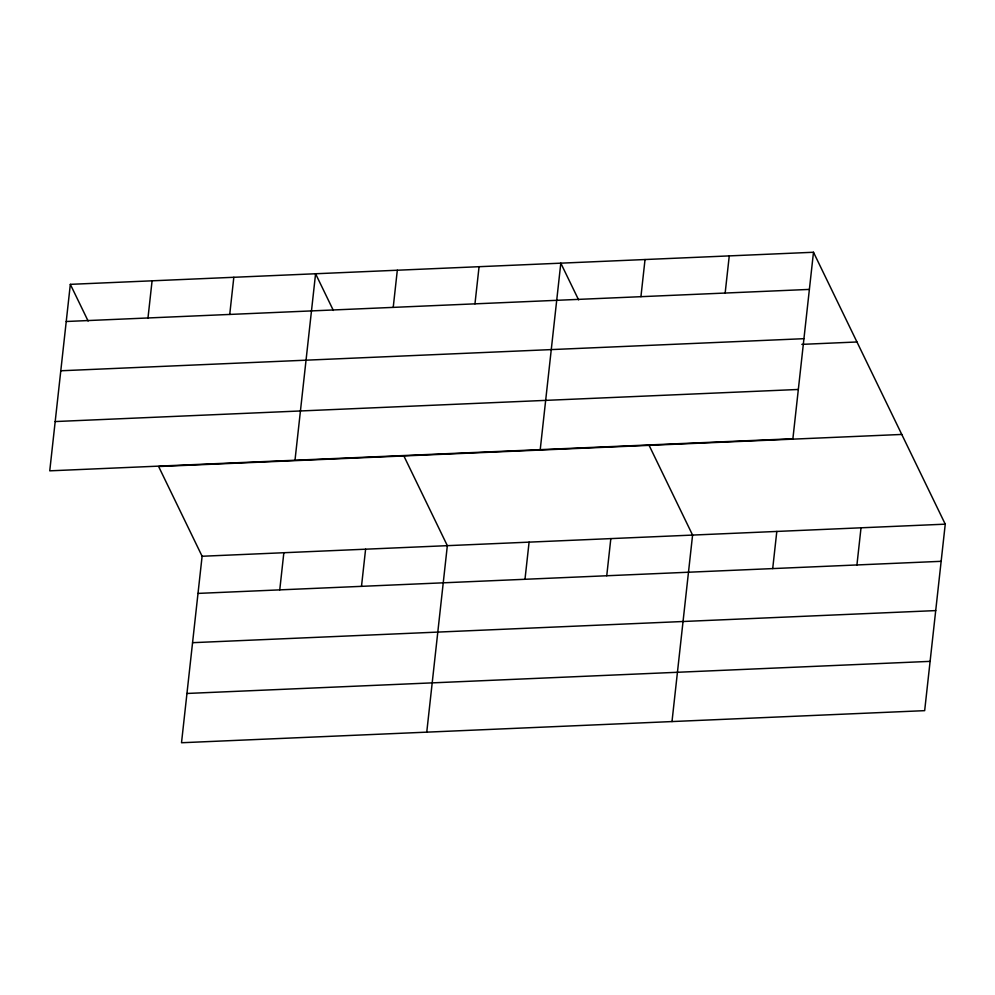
<?xml version="1.0" encoding="UTF-8"?>
<svg xmlns="http://www.w3.org/2000/svg" width="995" height="995" viewBox="0 0 995 995"><rect width="100%" height="100%" fill="white"/><g stroke="black" fill="none" stroke-linecap="round" stroke-linejoin="round"><path stroke-width="1.49" d="M70.334 284.346L49.75 470.834L792.891 438.745L813.487 252.257L70.334 284.346L88.132 321.049M147.981 317.965L152.086 280.814M901.768 434.442L158.628 466.531L202.109 556.255L181.513 742.743L924.666 710.654L945.25 524.166L813.487 252.257M229.733 314.432L233.825 277.282M279.757 589.873L283.849 552.722M294.993 460.25L315.577 273.762L333.362 310.465M361.496 586.341L365.6 549.19M393.224 307.368L397.316 270.23M426.755 732.158L447.34 545.67L403.858 455.934M474.963 303.848L479.068 266.697M524.987 579.277L529.091 542.138M540.223 449.653L560.807 263.165L578.605 299.881M606.739 575.757L610.83 538.606M640.929 296.672L645.034 259.533M671.998 721.562L692.582 535.074L649.101 445.35M725.156 293.04L729.26 255.889M772.705 568.58L776.809 531.442M856.931 564.949L861.023 527.798M66.242 321.497L809.383 289.408M60.794 370.774L803.935 338.686M801.833 344.369L856.969 341.981M55.185 421.557L798.338 389.468M202.109 556.255L945.25 524.166M198.005 593.406L941.146 561.317M192.57 642.683L935.71 610.594M186.96 693.465L930.101 661.364"/></g></svg>
